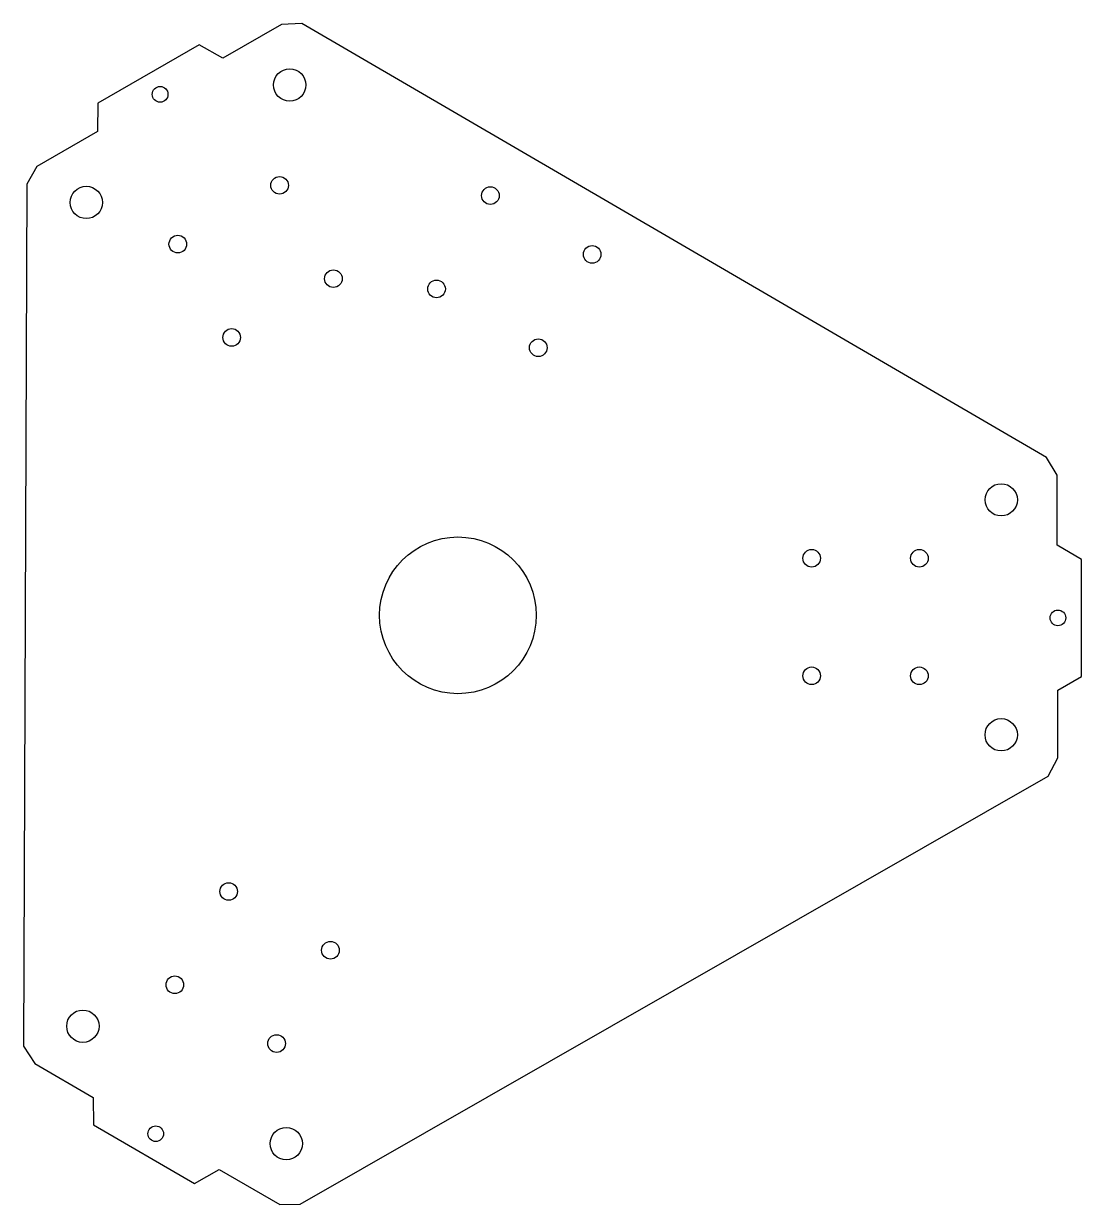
# Model space of a CAD drawing. Header units: millimetres. Extents: x -136 to 134, y -112 to 189.
import ezdxf

# ---------------------------------------------------------------- set-up
doc = ezdxf.new("R2010")
doc.units = ezdxf.units.MM
doc.layers.get('0').update_dxf_attribs({"linetype": 'CONTINUOUS'})

msp = doc.modelspace()

# ---------------------------------------------------------------- linework, layer by layer
msp.add_lwpolyline([(-65.23, 189.1), (-70.48, 188.87), (-85.41, 180.25), (-91.5, 183.71), (-117.36, 168.78), (-117.4, 161.57), (-132.88, 152.63), (-135.47, 148.08), (-136.28, -71.92), (-133.46, -76.35), (-118.53, -84.97), (-118.48, -91.97), (-92.62, -106.9), (-86.36, -103.33), (-70.88, -112.27), (-65.64, -112.23), (125.29, -2.94), (127.72, 1.72), (127.72, 18.96), (133.76, 22.5), (133.76, 52.36), (127.54, 56), (127.54, 73.87), (124.88, 78.39)], close=True)
for centre, radius in [((-68.35, 173.44), 4.13), ((-101.43, 171.05), 2), ((-70.94, 147.82), 2.25), ((-120.28, 143.45), 4.12), ((-17.12, 145.2), 2.25), ((-96.92, 132.82), 2.25), ((8.86, 130.2), 2.25), ((-57.19, 124), 2.25), ((-30.87, 121.38), 2.25), ((-83.17, 109), 2.25), ((-4.89, 106.38), 2.25), ((113.29, 67.55), 4.12), ((-25.41, 38.08), 20), ((64.9, 52.64), 2.25), ((92.4, 52.64), 2.25), ((127.76, 37.43), 2), ((64.9, 22.64), 2.25), ((92.4, 22.64), 2.25), ((113.29, 7.58), 4.13), ((-83.93, -32.41), 2.25), ((-57.95, -47.41), 2.25), ((-97.68, -56.22), 2.25), ((-121.16, -66.79), 4.13), ((-71.7, -71.22), 2.25), ((-102.55, -94.24), 2), ((-69.23, -96.77), 4.12)]:
    msp.add_circle(centre, radius)

doc.saveas('drawing.dxf')
